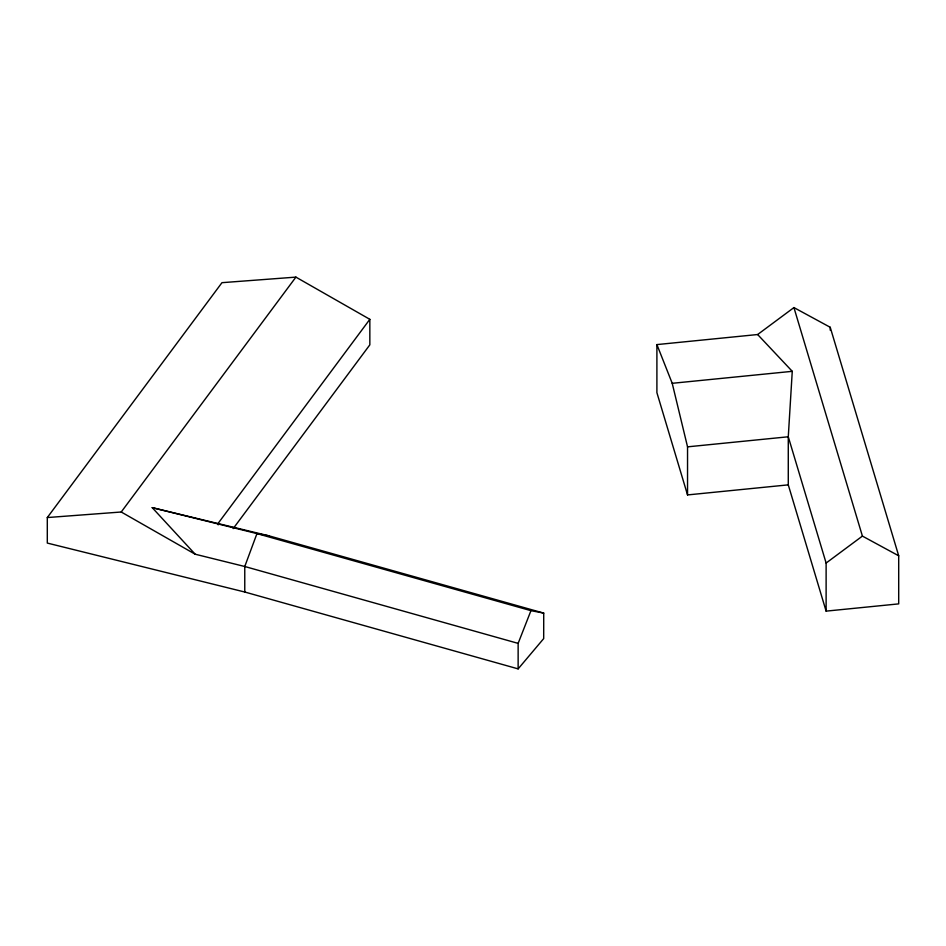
<?xml version="1.0" encoding="UTF-8"?>
<svg xmlns="http://www.w3.org/2000/svg" width="946" height="946" viewBox="0 0 946 946"><rect width="100%" height="100%" fill="white"/><g stroke="black" fill="none" stroke-linecap="round" stroke-linejoin="round"><path stroke-width="1.42" d="M518.136 668.881L518.136 643.375L244.766 566.5L195.172 554.214L152.223 507.647L269.113 535.874L543.725 613.103L543.69 638.597L518.136 668.881L244.766 592.019L47.3 543.075L47.3 517.557L221.967 282.677L295.909 277.119L369.839 319.322L369.839 344.841L233.177 528.613M757.64 334.529L792.263 371.329L788.278 436.78L788.278 484.86L826.118 611.128L898.7 603.879L898.7 555.799L830.221 327.281L793.931 307.58L757.64 334.529L656.902 344.592L656.902 392.661L687.541 494.924L788.278 484.86M518.136 643.375L530.954 610.655L543.725 613.103M47.3 517.557L121.23 511.999L295.909 277.119M369.839 319.322L218.195 523.256L218.195 524.853M826.118 611.128L826.118 563.047L862.409 536.098L898.7 555.799M656.902 344.592L672.216 383.307L792.263 371.329M672.216 383.307L687.541 446.843L788.278 436.78L826.118 563.047M269.113 535.874L256.957 533.591L152.223 507.647M530.954 610.655L256.957 533.591L244.766 566.5L244.766 592.019M121.23 511.999L195.172 554.214M793.931 307.58L862.409 536.098M830.221 327.281L830.221 330.189M687.541 446.843L687.541 494.924"/></g></svg>
